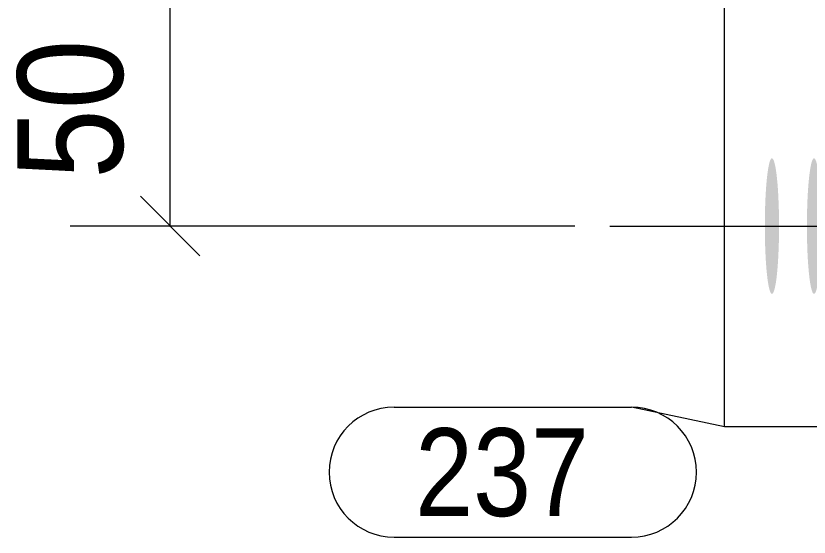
# Model space of a CAD drawing. Header units: millimetres. Extents: x 2 to 825, y 1 to 579.
# Drawn here: x 57.09 to 79.69, y 494.94 to 509.77 of the extents above; entities that cross this region are included whole.
import ezdxf

# ---------------------------------------------------------------- set-up
doc = ezdxf.new("R2010")
doc.units = ezdxf.units.MM
doc.linetypes.add('XKITLINE00', pattern=[0])
for name, color, linetype, lineweight in [('Bolt', 3, 'Continuous', 0), ('Dimensions', 7, 'Continuous', 0), ('Part', 2, 'Continuous', 0), ('PartMark', 7, 'Continuous', 0)]:
    doc.layers.add(name, color=color, linetype=linetype, lineweight=lineweight)
doc.styles.add('ARIAL', font='ARIAL.TTF')

# ---------------------------------------------------------------- blocks, each defined once
blk = doc.blocks.new('*A41')
at = {"layer": 'Bolt'}
for points in [[(78.831, 503.742), (78.83, 503.694), (78.83, 503.647), (78.83, 503.6), (78.829, 503.553), (78.829, 503.506), (78.828, 503.459), (78.827, 503.413), (78.826, 503.366), (78.825, 503.32), (78.823, 503.275), (78.822, 503.229), (78.821, 503.184), (78.819, 503.139), (78.817, 503.095), (78.815, 503.051), (78.813, 503.007), (78.811, 502.964), (78.809, 502.922), (78.807, 502.88), (78.804, 502.838), (78.802, 502.797), (78.799, 502.757), (78.797, 502.718), (78.794, 502.678), (78.791, 502.64), (78.788, 502.602), (78.785, 502.565), (78.782, 502.529), (78.778, 502.494), (78.775, 502.459), (78.771, 502.425), (78.768, 502.392), (78.764, 502.36), (78.761, 502.329), (78.757, 502.298), (78.753, 502.269), (78.749, 502.24), (78.745, 502.212), (78.741, 502.185), (78.737, 502.16), (78.732, 502.135), (78.728, 502.111), (78.724, 502.088), (78.719, 502.066), (78.715, 502.046), (78.71, 502.026), (78.706, 502.007), (78.701, 501.99), (78.697, 501.973), (78.692, 501.958), (78.687, 501.943), (78.682, 501.93), (78.678, 501.918), (78.673, 501.907), (78.668, 501.897), (78.663, 501.889), (78.658, 501.881), (78.653, 501.875), (78.648, 501.87), (78.643, 501.866), (78.638, 501.863), (78.633, 501.861), (78.628, 501.86), (78.623, 501.861), (78.619, 501.863), (78.614, 501.866), (78.609, 501.87), (78.604, 501.875), (78.599, 501.881), (78.594, 501.889), (78.589, 501.897), (78.584, 501.907), (78.579, 501.918), (78.574, 501.93), (78.57, 501.943), (78.565, 501.958), (78.56, 501.973), (78.556, 501.99), (78.551, 502.007), (78.546, 502.026), (78.542, 502.046), (78.537, 502.066), (78.533, 502.088), (78.529, 502.111), (78.524, 502.135), (78.52, 502.16), (78.516, 502.185), (78.512, 502.212), (78.508, 502.24), (78.504, 502.269), (78.5, 502.298), (78.496, 502.329), (78.493, 502.36), (78.489, 502.392), (78.485, 502.425), (78.482, 502.459), (78.479, 502.494), (78.475, 502.529), (78.472, 502.565), (78.469, 502.602), (78.466, 502.64), (78.463, 502.678), (78.46, 502.718), (78.458, 502.757), (78.455, 502.797), (78.452, 502.838), (78.45, 502.88), (78.448, 502.922), (78.446, 502.964), (78.443, 503.007), (78.442, 503.051), (78.44, 503.095), (78.438, 503.139), (78.436, 503.184), (78.435, 503.229), (78.433, 503.275), (78.432, 503.32), (78.431, 503.366), (78.43, 503.413), (78.429, 503.459), (78.428, 503.506), (78.428, 503.553), (78.427, 503.6), (78.427, 503.647), (78.426, 503.694), (78.426, 503.742), (78.426, 503.789), (78.426, 503.836), (78.426, 503.884), (78.427, 503.931), (78.427, 503.978), (78.428, 504.025), (78.428, 504.072), (78.429, 504.119), (78.43, 504.165), (78.431, 504.212), (78.432, 504.258), (78.433, 504.303), (78.435, 504.349), (78.436, 504.394), (78.438, 504.439), (78.44, 504.483), (78.442, 504.527), (78.443, 504.571), (78.446, 504.614), (78.448, 504.656), (78.45, 504.698), (78.452, 504.74), (78.455, 504.78), (78.458, 504.821), (78.46, 504.86), (78.463, 504.899), (78.466, 504.938), (78.469, 504.975), (78.472, 505.012), (78.475, 505.049), (78.479, 505.084), (78.482, 505.119), (78.485, 505.153), (78.489, 505.186), (78.493, 505.218), (78.496, 505.249), (78.5, 505.28), (78.504, 505.309), (78.508, 505.338), (78.512, 505.366), (78.516, 505.393), (78.52, 505.418), (78.524, 505.443), (78.529, 505.467), (78.533, 505.49), (78.537, 505.512), (78.542, 505.532), (78.546, 505.552), (78.551, 505.571), (78.556, 505.588), (78.56, 505.605), (78.565, 505.62), (78.57, 505.634), (78.574, 505.648), (78.579, 505.66), (78.584, 505.671), (78.589, 505.68), (78.594, 505.689), (78.599, 505.697), (78.604, 505.703), (78.609, 505.708), (78.614, 505.712), (78.619, 505.715), (78.623, 505.717), (78.628, 505.718), (78.633, 505.717), (78.638, 505.715), (78.643, 505.712), (78.648, 505.708), (78.653, 505.703), (78.658, 505.697), (78.663, 505.689), (78.668, 505.68), (78.673, 505.671), (78.678, 505.66), (78.682, 505.648), (78.687, 505.634), (78.692, 505.62), (78.697, 505.605), (78.701, 505.588), (78.706, 505.571), (78.71, 505.552), (78.715, 505.532), (78.719, 505.512), (78.724, 505.49), (78.728, 505.467), (78.732, 505.443), (78.737, 505.418), (78.741, 505.393), (78.745, 505.366), (78.749, 505.338), (78.753, 505.309), (78.757, 505.28), (78.761, 505.249), (78.764, 505.218), (78.768, 505.186), (78.771, 505.153), (78.775, 505.119), (78.778, 505.084), (78.782, 505.049), (78.785, 505.012), (78.788, 504.975), (78.791, 504.938), (78.794, 504.899), (78.797, 504.86), (78.799, 504.821), (78.802, 504.78), (78.804, 504.74), (78.807, 504.698), (78.809, 504.656), (78.811, 504.614), (78.813, 504.571), (78.815, 504.527), (78.817, 504.483), (78.819, 504.439), (78.821, 504.394), (78.822, 504.349), (78.823, 504.303), (78.825, 504.258), (78.826, 504.212), (78.827, 504.165), (78.828, 504.119), (78.829, 504.072), (78.829, 504.025), (78.83, 503.978), (78.83, 503.931), (78.83, 503.884), (78.831, 503.836), (78.831, 503.789)], [(80.029, 503.742), (80.029, 503.694), (80.029, 503.647), (80.029, 503.6), (80.028, 503.553), (80.027, 503.506), (80.027, 503.459), (80.026, 503.413), (80.025, 503.366), (80.023, 503.32), (80.022, 503.275), (80.021, 503.229), (80.019, 503.184), (80.018, 503.139), (80.016, 503.095), (80.014, 503.051), (80.012, 503.007), (80.01, 502.964), (80.008, 502.922), (80.006, 502.88), (80.003, 502.838), (80.001, 502.797), (79.998, 502.757), (79.995, 502.718), (79.993, 502.678), (79.99, 502.64), (79.987, 502.602), (79.984, 502.565), (79.98, 502.529), (79.977, 502.494), (79.974, 502.459), (79.97, 502.425), (79.967, 502.392), (79.963, 502.36), (79.959, 502.329), (79.956, 502.298), (79.952, 502.269), (79.948, 502.24), (79.944, 502.212), (79.94, 502.185), (79.935, 502.16), (79.931, 502.135), (79.927, 502.111), (79.923, 502.088), (79.918, 502.066), (79.914, 502.046), (79.909, 502.026), (79.905, 502.007), (79.9, 501.99), (79.895, 501.973), (79.891, 501.958), (79.886, 501.943), (79.881, 501.93), (79.876, 501.918), (79.872, 501.907), (79.867, 501.897), (79.862, 501.889), (79.857, 501.881), (79.852, 501.875), (79.847, 501.87), (79.842, 501.866), (79.837, 501.863), (79.832, 501.861), (79.827, 501.86), (79.822, 501.861), (79.817, 501.863), (79.812, 501.866), (79.807, 501.87), (79.802, 501.875), (79.798, 501.881), (79.793, 501.889), (79.788, 501.897), (79.783, 501.907), (79.778, 501.918), (79.773, 501.93), (79.769, 501.943), (79.764, 501.958), (79.759, 501.973), (79.754, 501.99), (79.75, 502.007), (79.745, 502.026), (79.741, 502.046), (79.736, 502.066), (79.732, 502.088), (79.728, 502.111), (79.723, 502.135), (79.719, 502.16), (79.715, 502.185), (79.711, 502.212), (79.707, 502.24), (79.703, 502.269), (79.699, 502.298), (79.695, 502.329), (79.691, 502.36), (79.688, 502.392), (79.684, 502.425), (79.681, 502.459), (79.677, 502.494), (79.674, 502.529), (79.671, 502.565), (79.668, 502.602), (79.665, 502.64), (79.662, 502.678), (79.659, 502.718), (79.656, 502.757), (79.654, 502.797), (79.651, 502.838), (79.649, 502.88), (79.647, 502.922), (79.644, 502.964), (79.642, 503.007), (79.64, 503.051), (79.638, 503.095), (79.637, 503.139), (79.635, 503.184), (79.634, 503.229), (79.632, 503.275), (79.631, 503.32), (79.63, 503.366), (79.629, 503.413), (79.628, 503.459), (79.627, 503.506), (79.626, 503.553), (79.626, 503.6), (79.625, 503.647), (79.625, 503.694), (79.625, 503.742), (79.625, 503.789), (79.625, 503.836), (79.625, 503.884), (79.625, 503.931), (79.626, 503.978), (79.626, 504.025), (79.627, 504.072), (79.628, 504.119), (79.629, 504.165), (79.63, 504.212), (79.631, 504.258), (79.632, 504.303), (79.634, 504.349), (79.635, 504.394), (79.637, 504.439), (79.638, 504.483), (79.64, 504.527), (79.642, 504.571), (79.644, 504.614), (79.647, 504.656), (79.649, 504.698), (79.651, 504.74), (79.654, 504.78), (79.656, 504.821), (79.659, 504.86), (79.662, 504.899), (79.665, 504.938), (79.668, 504.975), (79.671, 505.012), (79.674, 505.049), (79.677, 505.084), (79.681, 505.119), (79.684, 505.153), (79.688, 505.186), (79.691, 505.218), (79.695, 505.249), (79.699, 505.28), (79.703, 505.309), (79.707, 505.338), (79.711, 505.366), (79.715, 505.393), (79.719, 505.418), (79.723, 505.443), (79.728, 505.467), (79.732, 505.49), (79.736, 505.512), (79.741, 505.532), (79.745, 505.552), (79.75, 505.571), (79.754, 505.588), (79.759, 505.605), (79.764, 505.62), (79.769, 505.634), (79.773, 505.648), (79.778, 505.66), (79.783, 505.671), (79.788, 505.68), (79.793, 505.689), (79.798, 505.697), (79.802, 505.703), (79.807, 505.708), (79.812, 505.712), (79.817, 505.715), (79.822, 505.717), (79.827, 505.718), (79.832, 505.717), (79.837, 505.715), (79.842, 505.712), (79.847, 505.708), (79.852, 505.703), (79.857, 505.697), (79.862, 505.689), (79.867, 505.68), (79.872, 505.671), (79.876, 505.66), (79.881, 505.648), (79.886, 505.634), (79.891, 505.62), (79.895, 505.605), (79.9, 505.588), (79.905, 505.571), (79.909, 505.552), (79.914, 505.532), (79.918, 505.512), (79.923, 505.49), (79.927, 505.467), (79.931, 505.443), (79.935, 505.418), (79.94, 505.393), (79.944, 505.366), (79.948, 505.338), (79.952, 505.309), (79.956, 505.28), (79.959, 505.249), (79.963, 505.218), (79.967, 505.186), (79.97, 505.153), (79.974, 505.119), (79.977, 505.084), (79.98, 505.049), (79.984, 505.012), (79.987, 504.975), (79.99, 504.938), (79.993, 504.899), (79.995, 504.86), (79.998, 504.821), (80.001, 504.78), (80.003, 504.74), (80.006, 504.698), (80.008, 504.656), (80.01, 504.614), (80.012, 504.571), (80.014, 504.527), (80.016, 504.483), (80.018, 504.439), (80.019, 504.394), (80.021, 504.349), (80.022, 504.303), (80.023, 504.258), (80.025, 504.212), (80.026, 504.165), (80.027, 504.119), (80.027, 504.072), (80.028, 504.025), (80.029, 503.978), (80.029, 503.931), (80.029, 503.884), (80.029, 503.836), (80.03, 503.789)]]:
    blk.add_hatch(color=3, dxfattribs=at).paths.add_polyline_path(points, flags=17)
at = {"layer": 'Bolt', "color": 3, "linetype": 'XKITLINE00', "lineweight": 0}
for p, q in [((74.011, 503.789), (83.956, 503.789)), ((75.21, 503.789), (85.155, 503.789)), ((76.409, 503.789), (86.354, 503.789))]:
    blk.add_line(p, q, dxfattribs=at)
blk = doc.blocks.new('*A56')
at = {"layer": 'Part', "color": 2, "linetype": 'XKITLINE00', "lineweight": 0}
for p, q in [((77.28, 498.075), (77.28, 523.789)), ((90.91, 498.075), (77.28, 498.075))]:
    blk.add_line(p, q, dxfattribs=at)
blk = doc.blocks.new('*A139')
at = {"layer": 'Dimensions', "color": 7, "linetype": 'XKITLINE00', "lineweight": 0}
for p, q in [((61.487, 503.789), (61.487, 510.932)), ((60.638, 504.637), (62.335, 502.94)), ((73.011, 503.789), (58.637, 503.789))]:
    blk.add_line(p, q, dxfattribs=at)
at = {"layer": 'Dimensions', "color": 3}
blk.add_point((61.487, 503.789), dxfattribs=at)
at = {"layer": 'Dimensions', "color": 3, "style": 'ARIAL', "width": 0.85}
blk.add_text('50', height=3, rotation=90.0002, dxfattribs=at).set_placement((60.137, 505.135))
blk = doc.blocks.new('*A146')
at = {"layer": 'PartMark', "color": 7, "linetype": 'XKITLINE00', "lineweight": 0}
for p, q in [((67.865, 498.635), (74.628, 498.635)), ((77.28, 498.075), (74.628, 498.635)), ((67.865, 494.935), (74.628, 494.935))]:
    blk.add_line(p, q, dxfattribs=at)
for centre, start, end in [((67.865, 496.785), 90, 270), ((74.628, 496.785), 270, 90)]:
    blk.add_arc(centre, 1.85, start, end, dxfattribs=at)
at = {"layer": 'PartMark', "color": 3, "style": 'ARIAL', "width": 0.85}
blk.add_text('237', height=2.5, dxfattribs=at).set_placement((68.465, 495.535))

msp = doc.modelspace()

# ---------------------------------------------------------------- block references
at = {"lineweight": 0}
for name in ['*A56', '*A41', '*A139', '*A146']:
    msp.add_blockref(name, (0, 0), dxfattribs=at)

doc.saveas('drawing.dxf')
